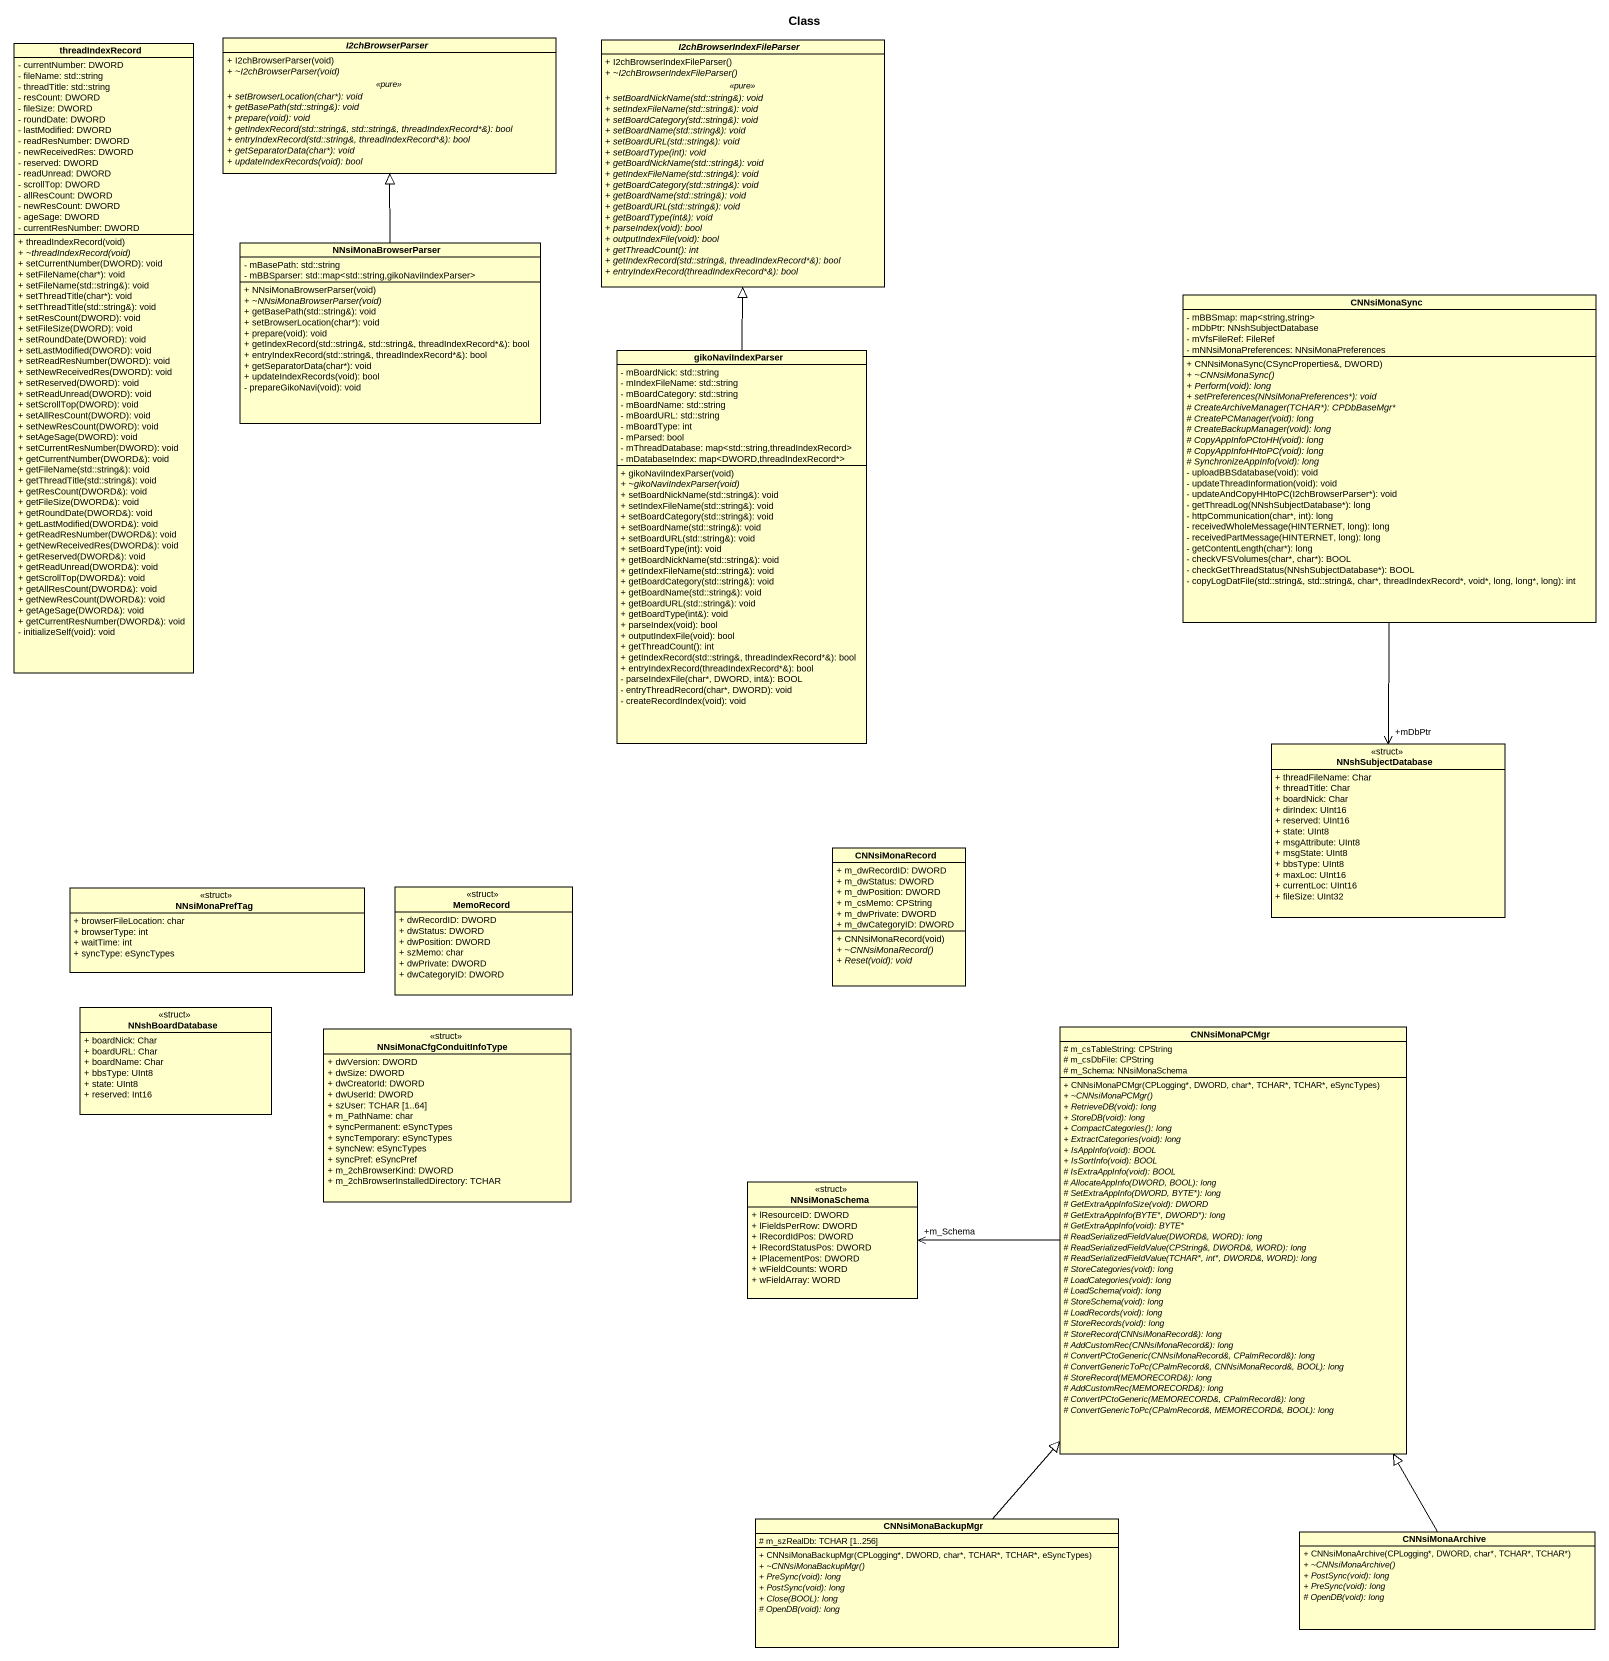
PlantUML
@startuml
title Class
hide circle
hide empty members
skinparam classAttributeIconSize 0
class threadIndexRecord {
  - currentNumber: DWORD
  - fileName: std::string
  - threadTitle: std::string
  - resCount: DWORD
  - fileSize: DWORD
  - roundDate: DWORD
  - lastModified: DWORD
  - readResNumber: DWORD
  - newReceivedRes: DWORD
  - reserved: DWORD
  - readUnread: DWORD
  - scrollTop: DWORD
  - allResCount: DWORD
  - newResCount: DWORD
  - ageSage: DWORD
  - currentResNumber: DWORD
  + threadIndexRecord(void)
  {abstract} + ~threadIndexRecord(void)
  + setCurrentNumber(DWORD): void
  + setFileName(char*): void
  + setFileName(std::string&): void
  + setThreadTitle(char*): void
  + setThreadTitle(std::string&): void
  + setResCount(DWORD): void
  + setFileSize(DWORD): void
  + setRoundDate(DWORD): void
  + setLastModified(DWORD): void
  + setReadResNumber(DWORD): void
  + setNewReceivedRes(DWORD): void
  + setReserved(DWORD): void
  + setReadUnread(DWORD): void
  + setScrollTop(DWORD): void
  + setAllResCount(DWORD): void
  + setNewResCount(DWORD): void
  + setAgeSage(DWORD): void
  + setCurrentResNumber(DWORD): void
  + getCurrentNumber(DWORD&): void
  + getFileName(std::string&): void
  + getThreadTitle(std::string&): void
  + getResCount(DWORD&): void
  + getFileSize(DWORD&): void
  + getRoundDate(DWORD&): void
  + getLastModified(DWORD&): void
  + getReadResNumber(DWORD&): void
  + getNewReceivedRes(DWORD&): void
  + getReserved(DWORD&): void
  + getReadUnread(DWORD&): void
  + getScrollTop(DWORD&): void
  + getAllResCount(DWORD&): void
  + getNewResCount(DWORD&): void
  + getAgeSage(DWORD&): void
  + getCurrentResNumber(DWORD&): void
  - initializeSelf(void): void
}
abstract class I2chBrowserParser {
  + I2chBrowserParser(void)
  {abstract} + ~I2chBrowserParser(void)
  .. <<pure>> ..
  {abstract} + setBrowserLocation(char*): void
  {abstract} + getBasePath(std::string&): void
  {abstract} + prepare(void): void
  {abstract} + getIndexRecord(std::string&, std::string&, threadIndexRecord*&): bool
  {abstract} + entryIndexRecord(std::string&, threadIndexRecord*&): bool
  {abstract} + getSeparatorData(char*): void
  {abstract} + updateIndexRecords(void): bool
}
abstract class I2chBrowserIndexFileParser {
  + I2chBrowserIndexFileParser()
  {abstract} + ~I2chBrowserIndexFileParser()
  .. <<pure>> ..
  {abstract} + setBoardNickName(std::string&): void
  {abstract} + setIndexFileName(std::string&): void
  {abstract} + setBoardCategory(std::string&): void
  {abstract} + setBoardName(std::string&): void
  {abstract} + setBoardURL(std::string&): void
  {abstract} + setBoardType(int): void
  {abstract} + getBoardNickName(std::string&): void
  {abstract} + getIndexFileName(std::string&): void
  {abstract} + getBoardCategory(std::string&): void
  {abstract} + getBoardName(std::string&): void
  {abstract} + getBoardURL(std::string&): void
  {abstract} + getBoardType(int&): void
  {abstract} + parseIndex(void): bool
  {abstract} + outputIndexFile(void): bool
  {abstract} + getThreadCount(): int
  {abstract} + getIndexRecord(std::string&, threadIndexRecord*&): bool
  {abstract} + entryIndexRecord(threadIndexRecord*&): bool
}
class NNsiMonaBrowserParser {
  - mBasePath: std::string
  - mBBSparser: std::map<std::string,gikoNaviIndexParser>
  + NNsiMonaBrowserParser(void)
  {abstract} + ~NNsiMonaBrowserParser(void)
  + getBasePath(std::string&): void
  + setBrowserLocation(char*): void
  + prepare(void): void
  + getIndexRecord(std::string&, std::string&, threadIndexRecord*&): bool
  + entryIndexRecord(std::string&, threadIndexRecord*&): bool
  + getSeparatorData(char*): void
  + updateIndexRecords(void): bool
  - prepareGikoNavi(void): void
}
class CNNsiMonaSync {
  - mBBSmap: map<string,string>
  - mDbPtr: NNshSubjectDatabase
  - mVfsFileRef: FileRef
  - mNNsiMonaPreferences: NNsiMonaPreferences
  + CNNsiMonaSync(CSyncProperties&, DWORD)
  {abstract} + ~CNNsiMonaSync()
  {abstract} + Perform(void): long
  {abstract} + setPreferences(NNsiMonaPreferences*): void
  {abstract} # CreateArchiveManager(TCHAR*): CPDbBaseMgr*
  {abstract} # CreatePCManager(void): long
  {abstract} # CreateBackupManager(void): long
  {abstract} # CopyAppInfoPCtoHH(void): long
  {abstract} # CopyAppInfoHHtoPC(void): long
  {abstract} # SynchronizeAppInfo(void): long
  - uploadBBSdatabase(void): void
  - updateThreadInformation(void): void
  - updateAndCopyHHtoPC(I2chBrowserParser*): void
  - getThreadLog(NNshSubjectDatabase*): long
  - httpCommunication(char*, int): long
  - receivedWholeMessage(HINTERNET, long): long
  - receivedPartMessage(HINTERNET, long): long
  - getContentLength(char*): long
  - checkVFSVolumes(char*, char*): BOOL
  - checkGetThreadStatus(NNshSubjectDatabase*): BOOL
  - copyLogDatFile(std::string&, std::string&, char*, threadIndexRecord*, void*, long, long*, long): int
}
class gikoNaviIndexParser {
  - mBoardNick: std::string
  - mIndexFileName: std::string
  - mBoardCategory: std::string
  - mBoardName: std::string
  - mBoardURL: std::string
  - mBoardType: int
  - mParsed: bool
  - mThreadDatabase: map<std::string,threadIndexRecord>
  - mDatabaseIndex: map<DWORD,threadIndexRecord*>
  + gikoNaviIndexParser(void)
  {abstract} + ~gikoNaviIndexParser(void)
  + setBoardNickName(std::string&): void
  + setIndexFileName(std::string&): void
  + setBoardCategory(std::string&): void
  + setBoardName(std::string&): void
  + setBoardURL(std::string&): void
  + setBoardType(int): void
  + getBoardNickName(std::string&): void
  + getIndexFileName(std::string&): void
  + getBoardCategory(std::string&): void
  + getBoardName(std::string&): void
  + getBoardURL(std::string&): void
  + getBoardType(int&): void
  + parseIndex(void): bool
  + outputIndexFile(void): bool
  + getThreadCount(): int
  + getIndexRecord(std::string&, threadIndexRecord*&): bool
  + entryIndexRecord(threadIndexRecord*&): bool
  - parseIndexFile(char*, DWORD, int&): BOOL
  - entryThreadRecord(char*, DWORD): void
  - createRecordIndex(void): void
}
class NNshSubjectDatabase <<struct>> {
  + threadFileName: Char
  + threadTitle: Char
  + boardNick: Char
  + dirIndex: UInt16
  + reserved: UInt16
  + state: UInt8
  + msgAttribute: UInt8
  + msgState: UInt8
  + bbsType: UInt8
  + maxLoc: UInt16
  + currentLoc: UInt16
  + fileSize: UInt32
}
class CNNsiMonaRecord {
  + m_dwRecordID: DWORD
  + m_dwStatus: DWORD
  + m_dwPosition: DWORD
  + m_csMemo: CPString
  + m_dwPrivate: DWORD
  + m_dwCategoryID: DWORD
  + CNNsiMonaRecord(void)
  {abstract} + ~CNNsiMonaRecord()
  {abstract} + Reset(void): void
}
class NNsiMonaPrefTag <<struct>> {
  + browserFileLocation: char
  + browserType: int
  + waitTime: int
  + syncType: eSyncTypes
}
class MemoRecord <<struct>> {
  + dwRecordID: DWORD
  + dwStatus: DWORD
  + dwPosition: DWORD
  + szMemo: char
  + dwPrivate: DWORD
  + dwCategoryID: DWORD
}
class NNshBoardDatabase <<struct>> {
  + boardNick: Char
  + boardURL: Char
  + boardName: Char
  + bbsType: UInt8
  + state: UInt8
  + reserved: Int16
}
class NNsiMonaCfgConduitInfoType <<struct>> {
  + dwVersion: DWORD
  + dwSize: DWORD
  + dwCreatorId: DWORD
  + dwUserId: DWORD
  + szUser: TCHAR [1..64]
  + m_PathName: char
  + syncPermanent: eSyncTypes
  + syncTemporary: eSyncTypes
  + syncNew: eSyncTypes
  + syncPref: eSyncPref
  + m_2chBrowserKind: DWORD
  + m_2chBrowserInstalledDirectory: TCHAR
}
class CNNsiMonaPCMgr {
  # m_csTableString: CPString
  # m_csDbFile: CPString
  # m_Schema: NNsiMonaSchema
  + CNNsiMonaPCMgr(CPLogging*, DWORD, char*, TCHAR*, TCHAR*, eSyncTypes)
  {abstract} + ~CNNsiMonaPCMgr()
  {abstract} + RetrieveDB(void): long
  {abstract} + StoreDB(void): long
  {abstract} + CompactCategories(): long
  {abstract} + ExtractCategories(void): long
  {abstract} + IsAppInfo(void): BOOL
  {abstract} + IsSortInfo(void): BOOL
  {abstract} # IsExtraAppInfo(void): BOOL
  {abstract} # AllocateAppInfo(DWORD, BOOL): long
  {abstract} # SetExtraAppInfo(DWORD, BYTE*): long
  {abstract} # GetExtraAppInfoSize(void): DWORD
  {abstract} # GetExtraAppInfo(BYTE*, DWORD*): long
  {abstract} # GetExtraAppInfo(void): BYTE*
  {abstract} # ReadSerializedFieldValue(DWORD&, WORD): long
  {abstract} # ReadSerializedFieldValue(CPString&, DWORD&, WORD): long
  {abstract} # ReadSerializedFieldValue(TCHAR*, int*, DWORD&, WORD): long
  {abstract} # StoreCategories(void): long
  {abstract} # LoadCategories(void): long
  {abstract} # LoadSchema(void): long
  {abstract} # StoreSchema(void): long
  {abstract} # LoadRecords(void): long
  {abstract} # StoreRecords(void): long
  {abstract} # StoreRecord(CNNsiMonaRecord&): long
  {abstract} # AddCustomRec(CNNsiMonaRecord&): long
  {abstract} # ConvertPCtoGeneric(CNNsiMonaRecord&, CPalmRecord&): long
  {abstract} # ConvertGenericToPc(CPalmRecord&, CNNsiMonaRecord&, BOOL): long
  {abstract} # StoreRecord(MEMORECORD&): long
  {abstract} # AddCustomRec(MEMORECORD&): long
  {abstract} # ConvertPCtoGeneric(MEMORECORD&, CPalmRecord&): long
  {abstract} # ConvertGenericToPc(CPalmRecord&, MEMORECORD&, BOOL): long
}
class NNsiMonaSchema <<struct>> {
  + lResourceID: DWORD
  + lFieldsPerRow: DWORD
  + lRecordIdPos: DWORD
  + lRecordStatusPos: DWORD
  + lPlacementPos: DWORD
  + wFieldCounts: WORD
  + wFieldArray: WORD
}
class CNNsiMonaBackupMgr {
  # m_szRealDb: TCHAR [1..256]
  + CNNsiMonaBackupMgr(CPLogging*, DWORD, char*, TCHAR*, TCHAR*, eSyncTypes)
  {abstract} + ~CNNsiMonaBackupMgr()
  {abstract} + PreSync(void): long
  {abstract} + PostSync(void): long
  {abstract} + Close(BOOL): long
  {abstract} # OpenDB(void): long
}
class CNNsiMonaArchive {
  + CNNsiMonaArchive(CPLogging*, DWORD, char*, TCHAR*, TCHAR*)
  {abstract} + ~CNNsiMonaArchive()
  {abstract} + PostSync(void): long
  {abstract} + PreSync(void): long
  {abstract} # OpenDB(void): long
}
NNsiMonaBrowserParser -up-|> I2chBrowserParser
CNNsiMonaSync --> "+mDbPtr" NNshSubjectDatabase
gikoNaviIndexParser -up-|> I2chBrowserIndexFileParser
CNNsiMonaPCMgr -left-> "+m_Schema" NNsiMonaSchema
CNNsiMonaBackupMgr -up-|> CNNsiMonaPCMgr
CNNsiMonaArchive -up-|> CNNsiMonaPCMgr
@enduml
